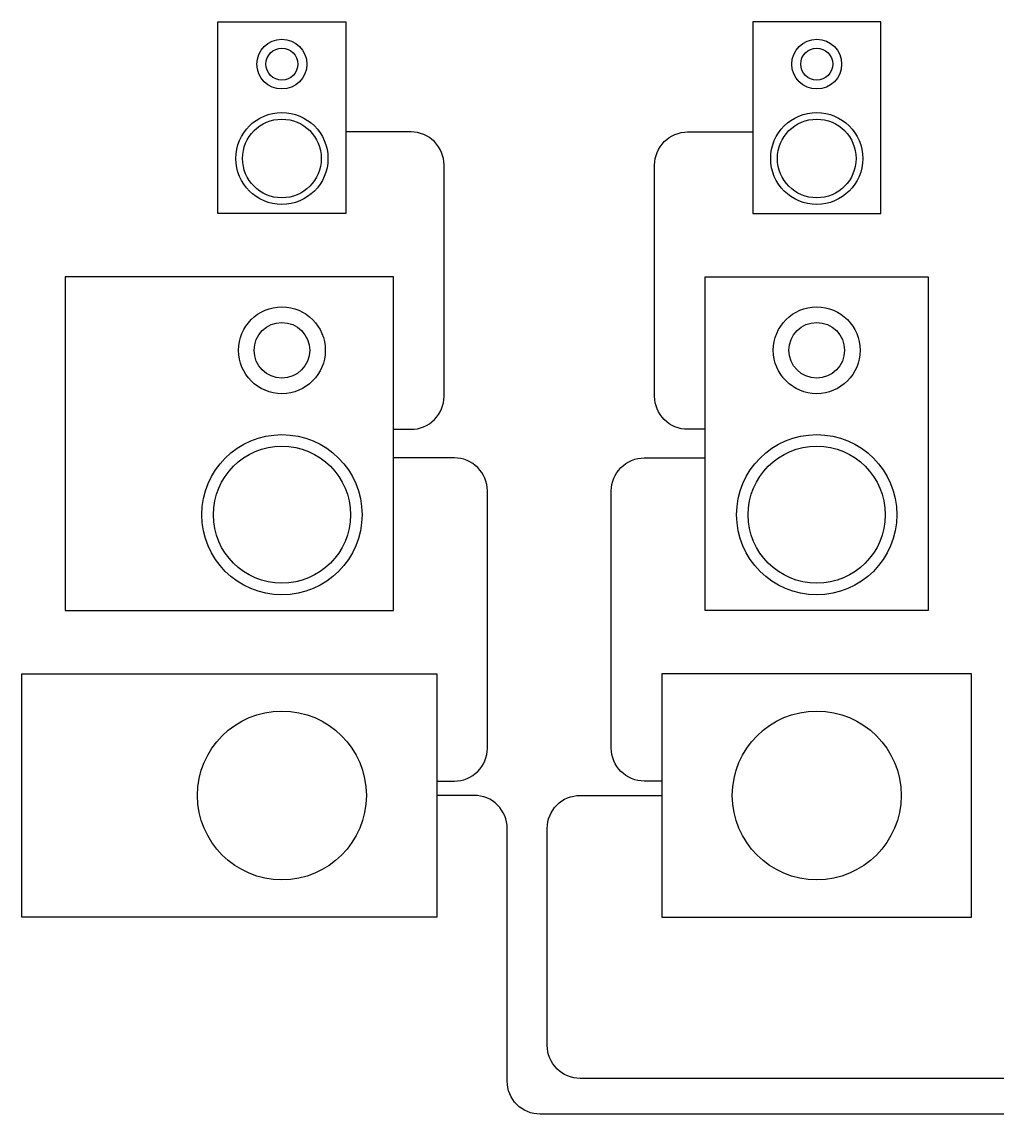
# Model space of a CAD drawing. Header units: millimetres. Extents: x 88 to 97873, y 32 to 55088.
# Drawn here: x 39846 to 42574, y 3789 to 6845 of the extents above; entities that cross this region are included whole.
import ezdxf

# ---------------------------------------------------------------- set-up
doc = ezdxf.new("R2010")
doc.units = ezdxf.units.MM
doc.header["$LTSCALE"] = 0.3

msp = doc.modelspace()

# ---------------------------------------------------------------- linework, layer by layer
for points in [[(40394.3, 6844.8), (40752.7, 6844.8), (40752.7, 6308.6), (40394.3, 6308.6)], [(42248.4, 6844.8), (41890.1, 6844.8), (41890.1, 6308.6), (42248.4, 6308.6)], [(39846.2, 5020.9), (41006.7, 5020.9), (41006.7, 4340.1), (39846.2, 4340.1)], [(42502.5, 5020.9), (41636, 5020.9), (41636, 4340.1), (42502.5, 4340.1)]]:
    msp.add_lwpolyline(points, close=True)
for points in [[(40885.6, 5704.8), (40934.6, 5704.8, 0.414214), (41026.9, 5797.1), (41026.9, 6444.3, 0.414214), (40934.6, 6536.7), (40752.7, 6536.7)], [(41757.2, 5704.8), (41708.1, 5704.8, -0.414214), (41615.8, 5797.1), (41615.8, 6444.3, -0.414214), (41708.1, 6536.7), (41890.1, 6536.7)], [(41006.7, 4720.5), (41055.8, 4720.5, 0.414214), (41148.1, 4812.8), (41148.1, 5532.4, 0.414214), (41055.8, 5624.8), (40885.6, 5624.8)], [(41636, 4720.5), (41586.9, 4720.5, -0.414214), (41494.6, 4812.8), (41494.6, 5532.4, -0.414214), (41586.9, 5624.8), (41757.2, 5624.8)]]:
    msp.add_lwpolyline(points, format="xyb")
at = {"color": 0, "linetype": 'Continuous'}
for points in [[(39967.4, 5197.9), (40885.6, 5197.9), (40885.6, 6131.7), (39967.4, 6131.7)], [(42381.3, 5197.9), (41757.2, 5197.9), (41757.2, 6131.7), (42381.3, 6131.7)]]:
    msp.add_lwpolyline(points, close=True, dxfattribs=at)
at = {"color": 30}
msp.add_lwpolyline([(44858.1, 4388.8), (44858.1, 3881.1, -0.414214), (44765.8, 3788.8), (41295.8, 3788.8, -0.414214), (41203.5, 3881.1), (41203.5, 4588.1, 0.414214), (41111.1, 4680.5), (41006.7, 4680.5)], format="xyb", dxfattribs=at)
at = {"color": 1}
msp.add_lwpolyline([(44740.8, 4388.8), (44740.8, 3981.1, -0.414214), (44648.4, 3888.8), (41407.7, 3888.8, -0.414214), (41315.4, 3981.1), (41315.4, 4588.1, -0.414214), (41407.7, 4680.5), (41636, 4680.5)], format="xyb", dxfattribs=at)
at = {"color": 0, "linetype": 'Continuous'}
for centre, radius in [((40573.5, 6726.6), 69.7), ((42069.2, 6726.6), 69.7), ((40573.5, 6726.6), 44.7), ((42069.2, 6726.6), 44.7), ((40573.5, 6462.5), 128.7), ((40573.5, 6462.5), 110.1), ((42069.2, 6462.5), 128.7), ((42069.2, 6462.5), 110.1), ((40573.5, 5925.9), 121.4), ((42069.2, 5925.9), 121.4), ((40573.5, 5925.9), 77.8), ((42069.2, 5925.9), 77.8), ((40573.5, 5465.9), 224.1), ((42069.2, 5465.9), 224.1), ((40573.5, 5465.9), 191.8), ((42069.2, 5465.9), 191.8)]:
    msp.add_circle(centre, radius, dxfattribs=at)
for centre in [(40573.5, 4680.5), (42069.2, 4680.5)]:
    msp.add_circle(centre, 236.1)

doc.saveas('drawing.dxf')
